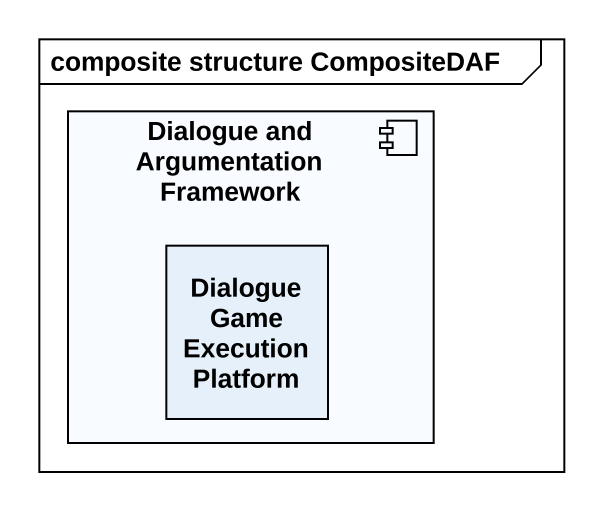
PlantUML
@startuml
mainframe composite structure CompositeDAF
component "Dialogue and Argumentation Framework" as Dialogue_and_Argumentation {
  rectangle "Dialogue Game Execution Platform" as Dialogue_Game_Execution
}
@enduml
